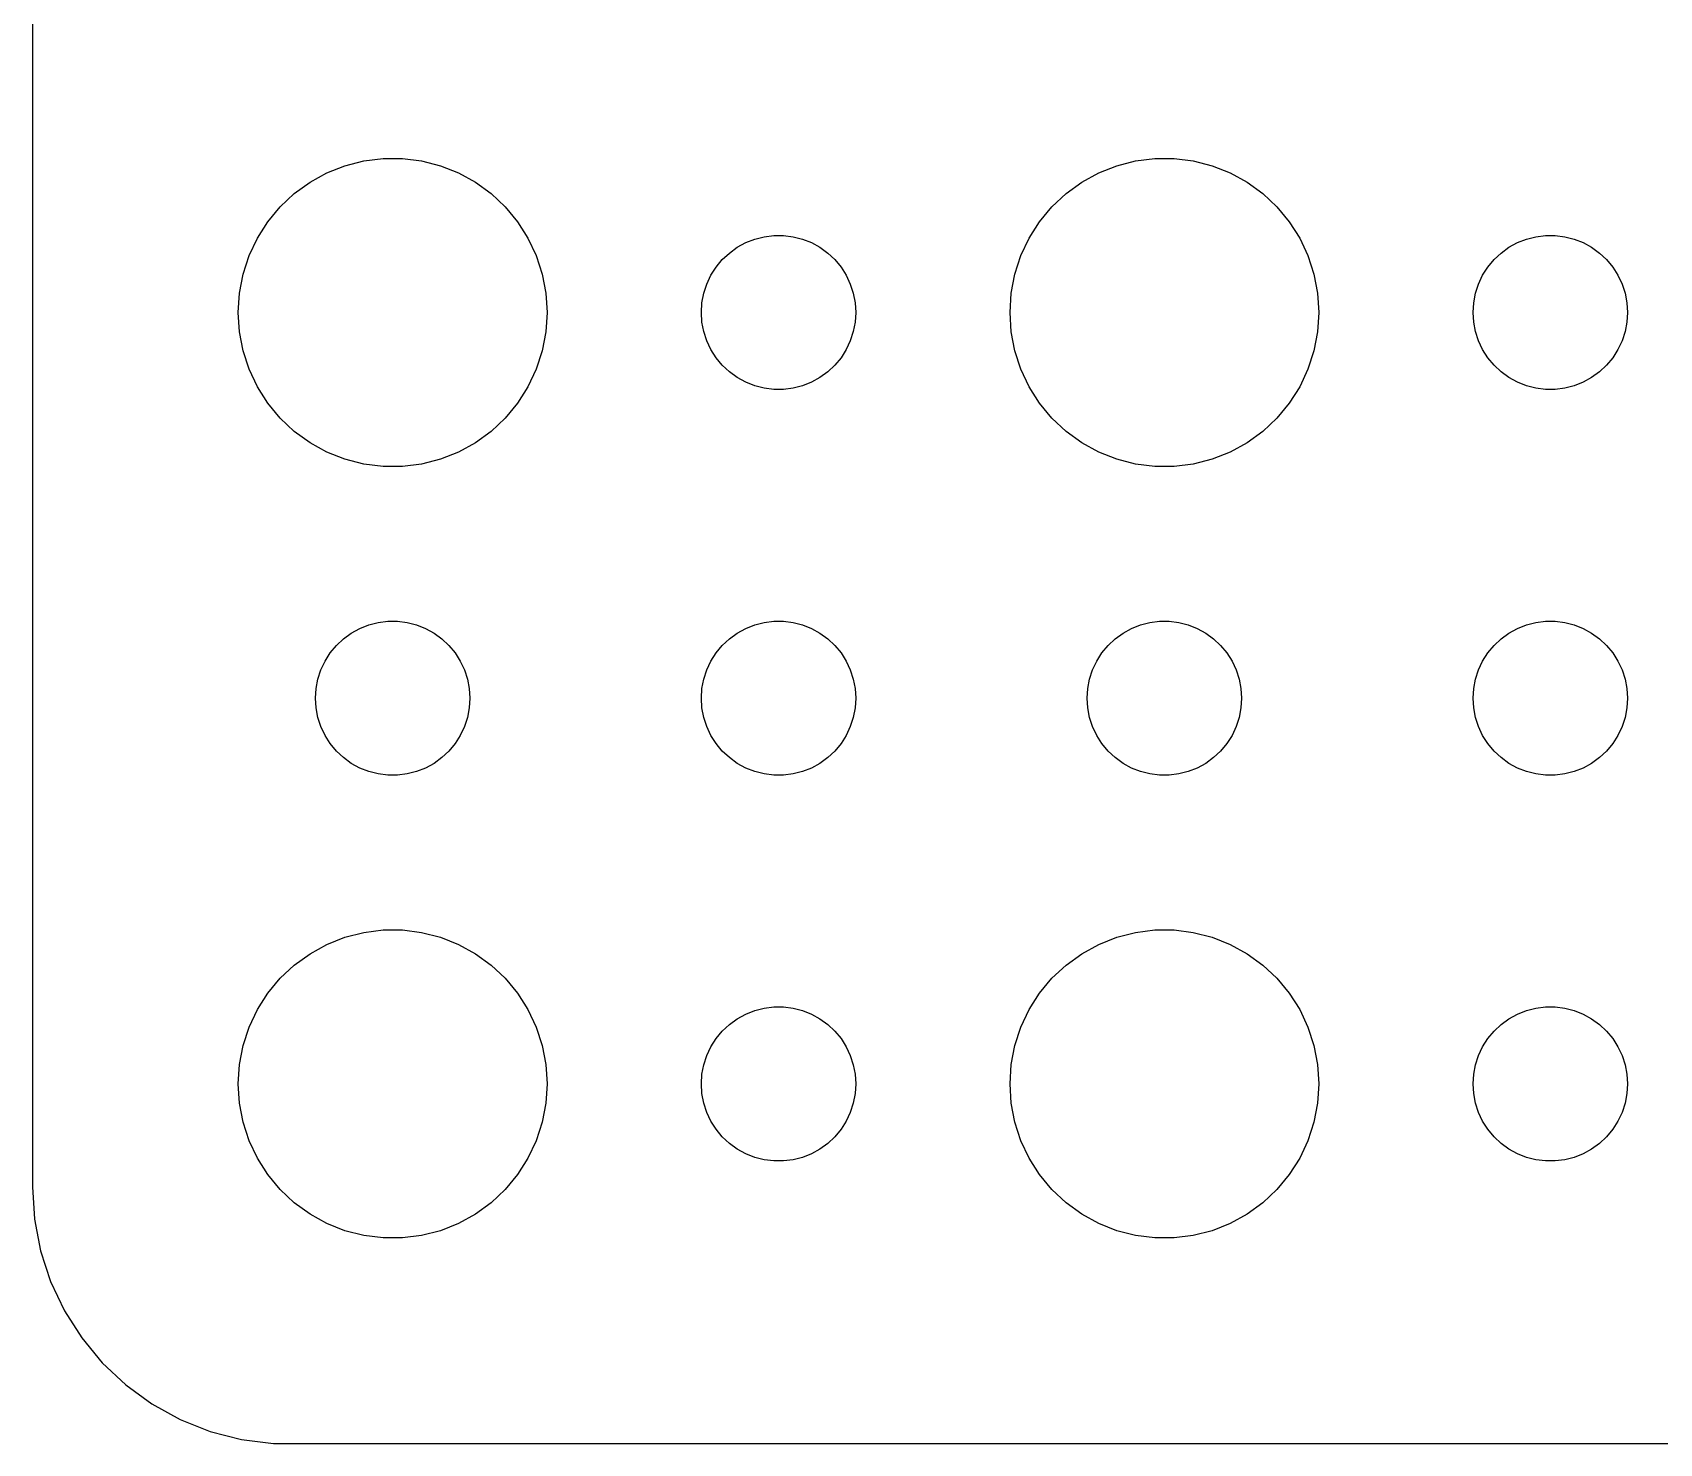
# Model space of a CAD drawing. Header units: metres. Extents: x -127 to 127, y -112 to 112.
# Drawn here: x -127 to -95.38, y -111.99 to -84.56 of the extents above; entities that cross this region are included whole.
import ezdxf

# ---------------------------------------------------------------- set-up
doc = ezdxf.new("R2010")
doc.units = ezdxf.units.M

msp = doc.modelspace()

# ---------------------------------------------------------------- linework, layer by layer
for p, q in [((-127, 107), (-127, -107)), ((-121.277, -87.2855), (-120.927, -87.1468)), ((-120.927, -87.1468), (-120.562, -87.0531)), ((-120.562, -87.0531), (-120.188, -87.0059)), ((-120.188, -87.0059), (-119.812, -87.0059)), ((-119.812, -87.0059), (-119.438, -87.0531)), ((-119.438, -87.0531), (-119.073, -87.1468)), ((-119.073, -87.1468), (-118.723, -87.2855)), ((-106.277, -87.2855), (-105.927, -87.1468)), ((-105.927, -87.1468), (-105.562, -87.0531)), ((-105.562, -87.0531), (-105.188, -87.0059)), ((-105.188, -87.0059), (-104.812, -87.0059)), ((-104.812, -87.0059), (-104.438, -87.0531)), ((-104.438, -87.0531), (-104.073, -87.1468)), ((-104.073, -87.1468), (-103.723, -87.2855)), ((-121.912, -87.6885), (-121.607, -87.467)), ((-121.607, -87.467), (-121.277, -87.2855)), ((-118.723, -87.2855), (-118.393, -87.467)), ((-118.393, -87.467), (-118.088, -87.6885)), ((-106.912, -87.6885), (-106.607, -87.467)), ((-106.607, -87.467), (-106.277, -87.2855)), ((-103.723, -87.2855), (-103.393, -87.467)), ((-103.393, -87.467), (-103.088, -87.6885)), ((-122.187, -87.9464), (-121.912, -87.6885)), ((-118.088, -87.6885), (-117.813, -87.9464)), ((-107.187, -87.9464), (-106.912, -87.6885)), ((-103.088, -87.6885), (-102.813, -87.9464)), ((-122.427, -88.2366), (-122.187, -87.9464)), ((-117.813, -87.9464), (-117.573, -88.2366)), ((-107.427, -88.2366), (-107.187, -87.9464)), ((-102.813, -87.9464), (-102.573, -88.2366)), ((-122.629, -88.5547), (-122.427, -88.2366)), ((-117.573, -88.2366), (-117.371, -88.5547)), ((-112.964, -88.5734), (-112.781, -88.5266)), ((-112.781, -88.5266), (-112.594, -88.503)), ((-112.594, -88.503), (-112.406, -88.503)), ((-112.406, -88.503), (-112.219, -88.5266)), ((-112.219, -88.5266), (-112.036, -88.5734)), ((-107.629, -88.5547), (-107.427, -88.2366)), ((-102.573, -88.2366), (-102.371, -88.5547)), ((-97.9635, -88.5734), (-97.7811, -88.5266)), ((-97.7811, -88.5266), (-97.5942, -88.503)), ((-97.5942, -88.503), (-97.4058, -88.503)), ((-97.4058, -88.503), (-97.2189, -88.5266)), ((-97.2189, -88.5266), (-97.0365, -88.5734)), ((-122.789, -88.8956), (-122.629, -88.5547)), ((-117.371, -88.5547), (-117.211, -88.8956)), ((-113.593, -88.9732), (-113.456, -88.8442)), ((-113.456, -88.8442), (-113.304, -88.7335)), ((-113.304, -88.7335), (-113.139, -88.6428)), ((-113.139, -88.6428), (-112.964, -88.5734)), ((-112.036, -88.5734), (-111.861, -88.6428)), ((-111.861, -88.6428), (-111.696, -88.7335)), ((-111.696, -88.7335), (-111.544, -88.8442)), ((-111.544, -88.8442), (-111.407, -88.9732)), ((-107.789, -88.8956), (-107.629, -88.5547)), ((-102.371, -88.5547), (-102.211, -88.8956)), ((-98.5934, -88.9732), (-98.4561, -88.8442)), ((-98.4561, -88.8442), (-98.3037, -88.7335)), ((-98.3037, -88.7335), (-98.1387, -88.6428)), ((-98.1387, -88.6428), (-97.9635, -88.5734)), ((-97.0365, -88.5734), (-96.8613, -88.6428)), ((-96.8613, -88.6428), (-96.6963, -88.7335)), ((-96.6963, -88.7335), (-96.5439, -88.8442)), ((-96.5439, -88.8442), (-96.4065, -88.9732)), ((-122.906, -89.2539), (-122.789, -88.8956)), ((-117.211, -88.8956), (-117.094, -89.2539)), ((-113.814, -89.2774), (-113.714, -89.1183)), ((-113.714, -89.1183), (-113.593, -88.9732)), ((-111.407, -88.9732), (-111.286, -89.1183)), ((-111.286, -89.1183), (-111.186, -89.2774)), ((-107.906, -89.2539), (-107.789, -88.8956)), ((-102.211, -88.8956), (-102.094, -89.2539)), ((-98.8145, -89.2774), (-98.7135, -89.1183)), ((-98.7135, -89.1183), (-98.5934, -88.9732)), ((-96.4065, -88.9732), (-96.2865, -89.1183)), ((-96.2865, -89.1183), (-96.1855, -89.2774)), ((-122.976, -89.624), (-122.906, -89.2539)), ((-117.094, -89.2539), (-117.024, -89.624)), ((-113.953, -89.627), (-113.895, -89.4478)), ((-113.895, -89.4478), (-113.814, -89.2774)), ((-111.186, -89.2774), (-111.105, -89.4478)), ((-111.105, -89.4478), (-111.047, -89.627)), ((-107.976, -89.624), (-107.906, -89.2539)), ((-102.094, -89.2539), (-102.024, -89.624)), ((-98.9529, -89.627), (-98.8947, -89.4478)), ((-98.8947, -89.4478), (-98.8145, -89.2774)), ((-96.1855, -89.2774), (-96.1053, -89.4478)), ((-96.1053, -89.4478), (-96.0471, -89.627)), ((-123, -90), (-122.976, -89.624)), ((-117.024, -89.624), (-117, -90)), ((-113.988, -89.812), (-113.953, -89.627)), ((-111.047, -89.627), (-111.012, -89.812)), ((-108, -90), (-107.976, -89.624)), ((-102.024, -89.624), (-102, -90)), ((-98.9882, -89.812), (-98.9529, -89.627)), ((-96.0471, -89.627), (-96.0118, -89.812)), ((-122.976, -90.376), (-123, -90)), ((-117, -90), (-117.024, -90.376)), ((-114, -90), (-113.988, -89.812)), ((-113.988, -90.188), (-114, -90)), ((-111.012, -89.812), (-111, -90)), ((-111, -90), (-111.012, -90.188)), ((-107.976, -90.376), (-108, -90)), ((-102, -90), (-102.024, -90.376)), ((-99, -90), (-98.9882, -89.812)), ((-98.9882, -90.188), (-99, -90)), ((-96.0118, -89.812), (-96, -90)), ((-96, -90), (-96.0118, -90.188)), ((-122.906, -90.7461), (-122.976, -90.376)), ((-117.024, -90.376), (-117.094, -90.7461)), ((-113.953, -90.373), (-113.988, -90.188)), ((-113.895, -90.5522), (-113.953, -90.373)), ((-111.047, -90.373), (-111.105, -90.5522)), ((-111.012, -90.188), (-111.047, -90.373)), ((-107.906, -90.7461), (-107.976, -90.376)), ((-102.024, -90.376), (-102.094, -90.7461)), ((-98.9529, -90.373), (-98.9882, -90.188)), ((-98.8947, -90.5522), (-98.9529, -90.373)), ((-96.0471, -90.373), (-96.1053, -90.5522)), ((-96.0118, -90.188), (-96.0471, -90.373)), ((-122.789, -91.1044), (-122.906, -90.7461)), ((-117.094, -90.7461), (-117.211, -91.1044)), ((-113.814, -90.7226), (-113.895, -90.5522)), ((-113.714, -90.8817), (-113.814, -90.7226)), ((-111.186, -90.7226), (-111.286, -90.8817)), ((-111.105, -90.5522), (-111.186, -90.7226)), ((-107.789, -91.1044), (-107.906, -90.7461)), ((-102.094, -90.7461), (-102.211, -91.1044)), ((-98.8145, -90.7226), (-98.8947, -90.5522)), ((-98.7135, -90.8817), (-98.8145, -90.7226)), ((-96.1855, -90.7226), (-96.2865, -90.8817)), ((-96.1053, -90.5522), (-96.1855, -90.7226)), ((-113.593, -91.0268), (-113.714, -90.8817)), ((-113.456, -91.1558), (-113.593, -91.0268)), ((-111.407, -91.0268), (-111.544, -91.1558)), ((-111.286, -90.8817), (-111.407, -91.0268)), ((-98.5934, -91.0268), (-98.7135, -90.8817)), ((-98.4561, -91.1558), (-98.5934, -91.0268)), ((-96.4065, -91.0268), (-96.5439, -91.1558)), ((-96.2865, -90.8817), (-96.4065, -91.0268)), ((-122.629, -91.4453), (-122.789, -91.1044)), ((-117.211, -91.1044), (-117.371, -91.4453)), ((-113.304, -91.2665), (-113.456, -91.1558)), ((-113.139, -91.3572), (-113.304, -91.2665)), ((-112.964, -91.4266), (-113.139, -91.3572)), ((-111.861, -91.3572), (-112.036, -91.4266)), ((-111.696, -91.2665), (-111.861, -91.3572)), ((-111.544, -91.1558), (-111.696, -91.2665)), ((-107.629, -91.4453), (-107.789, -91.1044)), ((-102.211, -91.1044), (-102.371, -91.4453)), ((-98.3037, -91.2665), (-98.4561, -91.1558)), ((-98.1387, -91.3572), (-98.3037, -91.2665)), ((-97.9635, -91.4266), (-98.1387, -91.3572)), ((-96.8613, -91.3572), (-97.0365, -91.4266)), ((-96.6963, -91.2665), (-96.8613, -91.3572)), ((-96.5439, -91.1558), (-96.6963, -91.2665)), ((-122.427, -91.7634), (-122.629, -91.4453)), ((-117.371, -91.4453), (-117.573, -91.7634)), ((-112.781, -91.4734), (-112.964, -91.4266)), ((-112.594, -91.497), (-112.781, -91.4734)), ((-112.406, -91.497), (-112.594, -91.497)), ((-112.219, -91.4734), (-112.406, -91.497)), ((-112.036, -91.4266), (-112.219, -91.4734)), ((-107.427, -91.7634), (-107.629, -91.4453)), ((-102.371, -91.4453), (-102.573, -91.7634)), ((-97.7811, -91.4734), (-97.9635, -91.4266)), ((-97.5942, -91.497), (-97.7811, -91.4734)), ((-97.4058, -91.497), (-97.5942, -91.497)), ((-97.2189, -91.4734), (-97.4058, -91.497)), ((-97.0365, -91.4266), (-97.2189, -91.4734)), ((-122.187, -92.0536), (-122.427, -91.7634)), ((-117.573, -91.7634), (-117.813, -92.0536)), ((-107.187, -92.0536), (-107.427, -91.7634)), ((-102.573, -91.7634), (-102.813, -92.0536)), ((-121.912, -92.3115), (-122.187, -92.0536)), ((-121.607, -92.533), (-121.912, -92.3115)), ((-118.088, -92.3115), (-118.393, -92.533)), ((-117.813, -92.0536), (-118.088, -92.3115)), ((-106.912, -92.3115), (-107.187, -92.0536)), ((-106.607, -92.533), (-106.912, -92.3115)), ((-103.088, -92.3115), (-103.393, -92.533)), ((-102.813, -92.0536), (-103.088, -92.3115)), ((-121.277, -92.7145), (-121.607, -92.533)), ((-118.393, -92.533), (-118.723, -92.7145)), ((-106.277, -92.7145), (-106.607, -92.533)), ((-103.393, -92.533), (-103.723, -92.7145)), ((-120.927, -92.8532), (-121.277, -92.7145)), ((-120.562, -92.9469), (-120.927, -92.8532)), ((-120.188, -92.9941), (-120.562, -92.9469)), ((-119.438, -92.9469), (-119.812, -92.9941)), ((-119.073, -92.8532), (-119.438, -92.9469)), ((-118.723, -92.7145), (-119.073, -92.8532)), ((-105.927, -92.8532), (-106.277, -92.7145)), ((-105.562, -92.9469), (-105.927, -92.8532)), ((-105.188, -92.9941), (-105.562, -92.9469)), ((-104.438, -92.9469), (-104.812, -92.9941)), ((-104.073, -92.8532), (-104.438, -92.9469)), ((-103.723, -92.7145), (-104.073, -92.8532)), ((-119.812, -92.9941), (-120.188, -92.9941)), ((-104.812, -92.9941), (-105.188, -92.9941)), ((-120.639, -96.1428), (-120.464, -96.0734)), ((-120.464, -96.0734), (-120.281, -96.0266)), ((-120.281, -96.0266), (-120.094, -96.003)), ((-120.094, -96.003), (-119.906, -96.003)), ((-119.906, -96.003), (-119.719, -96.0266)), ((-119.719, -96.0266), (-119.536, -96.0734)), ((-119.536, -96.0734), (-119.361, -96.1428)), ((-113.139, -96.1428), (-112.964, -96.0734)), ((-112.964, -96.0734), (-112.781, -96.0266)), ((-112.781, -96.0266), (-112.594, -96.003)), ((-112.594, -96.003), (-112.406, -96.003)), ((-112.406, -96.003), (-112.219, -96.0266)), ((-112.219, -96.0266), (-112.036, -96.0734)), ((-112.036, -96.0734), (-111.861, -96.1428)), ((-105.639, -96.1428), (-105.464, -96.0734)), ((-105.464, -96.0734), (-105.281, -96.0266)), ((-105.281, -96.0266), (-105.094, -96.003)), ((-105.094, -96.003), (-104.906, -96.003)), ((-104.906, -96.003), (-104.719, -96.0266)), ((-104.719, -96.0266), (-104.536, -96.0734)), ((-104.536, -96.0734), (-104.361, -96.1428)), ((-98.1387, -96.1428), (-97.9635, -96.0734)), ((-97.9635, -96.0734), (-97.7811, -96.0266)), ((-97.7811, -96.0266), (-97.5942, -96.003)), ((-97.5942, -96.003), (-97.4058, -96.003)), ((-97.4058, -96.003), (-97.2189, -96.0266)), ((-97.2189, -96.0266), (-97.0365, -96.0734)), ((-97.0365, -96.0734), (-96.8613, -96.1428)), ((-121.093, -96.4732), (-120.956, -96.3442)), ((-120.956, -96.3442), (-120.804, -96.2335)), ((-120.804, -96.2335), (-120.639, -96.1428)), ((-119.361, -96.1428), (-119.196, -96.2335)), ((-119.196, -96.2335), (-119.044, -96.3442)), ((-119.044, -96.3442), (-118.907, -96.4732)), ((-113.593, -96.4732), (-113.456, -96.3442)), ((-113.456, -96.3442), (-113.304, -96.2335)), ((-113.304, -96.2335), (-113.139, -96.1428)), ((-111.861, -96.1428), (-111.696, -96.2335)), ((-111.696, -96.2335), (-111.544, -96.3442)), ((-111.544, -96.3442), (-111.407, -96.4732)), ((-106.093, -96.4732), (-105.956, -96.3442)), ((-105.956, -96.3442), (-105.804, -96.2335)), ((-105.804, -96.2335), (-105.639, -96.1428)), ((-104.361, -96.1428), (-104.196, -96.2335)), ((-104.196, -96.2335), (-104.044, -96.3442)), ((-104.044, -96.3442), (-103.907, -96.4732)), ((-98.5934, -96.4732), (-98.4561, -96.3442)), ((-98.4561, -96.3442), (-98.3037, -96.2335)), ((-98.3037, -96.2335), (-98.1387, -96.1428)), ((-96.8613, -96.1428), (-96.6963, -96.2335)), ((-96.6963, -96.2335), (-96.5439, -96.3442)), ((-96.5439, -96.3442), (-96.4065, -96.4732)), ((-121.314, -96.7774), (-121.214, -96.6183)), ((-121.214, -96.6183), (-121.093, -96.4732)), ((-118.907, -96.4732), (-118.786, -96.6183)), ((-118.786, -96.6183), (-118.686, -96.7774)), ((-113.814, -96.7774), (-113.714, -96.6183)), ((-113.714, -96.6183), (-113.593, -96.4732)), ((-111.407, -96.4732), (-111.286, -96.6183)), ((-111.286, -96.6183), (-111.186, -96.7774)), ((-106.314, -96.7774), (-106.214, -96.6183)), ((-106.214, -96.6183), (-106.093, -96.4732)), ((-103.907, -96.4732), (-103.786, -96.6183)), ((-103.786, -96.6183), (-103.686, -96.7774)), ((-98.8145, -96.7774), (-98.7135, -96.6183)), ((-98.7135, -96.6183), (-98.5934, -96.4732)), ((-96.4065, -96.4732), (-96.2865, -96.6183)), ((-96.2865, -96.6183), (-96.1855, -96.7774)), ((-121.453, -97.127), (-121.395, -96.9478)), ((-121.395, -96.9478), (-121.314, -96.7774)), ((-118.686, -96.7774), (-118.605, -96.9478)), ((-118.605, -96.9478), (-118.547, -97.127)), ((-113.953, -97.127), (-113.895, -96.9478)), ((-113.895, -96.9478), (-113.814, -96.7774)), ((-111.186, -96.7774), (-111.105, -96.9478)), ((-111.105, -96.9478), (-111.047, -97.127)), ((-106.453, -97.127), (-106.395, -96.9478)), ((-106.395, -96.9478), (-106.314, -96.7774)), ((-103.686, -96.7774), (-103.605, -96.9478)), ((-103.605, -96.9478), (-103.547, -97.127)), ((-98.9529, -97.127), (-98.8947, -96.9478)), ((-98.8947, -96.9478), (-98.8145, -96.7774)), ((-96.1855, -96.7774), (-96.1053, -96.9478)), ((-96.1053, -96.9478), (-96.0471, -97.127)), ((-121.5, -97.5), (-121.488, -97.312)), ((-121.488, -97.312), (-121.453, -97.127)), ((-118.547, -97.127), (-118.512, -97.312)), ((-118.512, -97.312), (-118.5, -97.5)), ((-114, -97.5), (-113.988, -97.312)), ((-113.988, -97.312), (-113.953, -97.127)), ((-111.047, -97.127), (-111.012, -97.312)), ((-111.012, -97.312), (-111, -97.5)), ((-106.5, -97.5), (-106.488, -97.312)), ((-106.488, -97.312), (-106.453, -97.127)), ((-103.547, -97.127), (-103.512, -97.312)), ((-103.512, -97.312), (-103.5, -97.5)), ((-99, -97.5), (-98.9882, -97.312)), ((-98.9882, -97.312), (-98.9529, -97.127)), ((-96.0471, -97.127), (-96.0118, -97.312)), ((-96.0118, -97.312), (-96, -97.5)), ((-121.488, -97.688), (-121.5, -97.5)), ((-121.453, -97.873), (-121.488, -97.688)), ((-118.512, -97.688), (-118.547, -97.873)), ((-118.5, -97.5), (-118.512, -97.688)), ((-113.988, -97.688), (-114, -97.5)), ((-113.953, -97.873), (-113.988, -97.688)), ((-111.012, -97.688), (-111.047, -97.873)), ((-111, -97.5), (-111.012, -97.688)), ((-106.488, -97.688), (-106.5, -97.5)), ((-106.453, -97.873), (-106.488, -97.688)), ((-103.512, -97.688), (-103.547, -97.873)), ((-103.5, -97.5), (-103.512, -97.688)), ((-98.9882, -97.688), (-99, -97.5)), ((-98.9529, -97.873), (-98.9882, -97.688)), ((-96.0118, -97.688), (-96.0471, -97.873)), ((-96, -97.5), (-96.0118, -97.688)), ((-121.395, -98.0522), (-121.453, -97.873)), ((-118.547, -97.873), (-118.605, -98.0522)), ((-113.895, -98.0522), (-113.953, -97.873)), ((-111.047, -97.873), (-111.105, -98.0522)), ((-106.395, -98.0522), (-106.453, -97.873)), ((-103.547, -97.873), (-103.605, -98.0522)), ((-98.8947, -98.0522), (-98.9529, -97.873)), ((-96.0471, -97.873), (-96.1053, -98.0522)), ((-121.314, -98.2226), (-121.395, -98.0522)), ((-121.214, -98.3817), (-121.314, -98.2226)), ((-118.686, -98.2226), (-118.786, -98.3817)), ((-118.605, -98.0522), (-118.686, -98.2226)), ((-113.814, -98.2226), (-113.895, -98.0522)), ((-113.714, -98.3817), (-113.814, -98.2226)), ((-111.186, -98.2226), (-111.286, -98.3817)), ((-111.105, -98.0522), (-111.186, -98.2226)), ((-106.314, -98.2226), (-106.395, -98.0522)), ((-106.214, -98.3817), (-106.314, -98.2226)), ((-103.686, -98.2226), (-103.786, -98.3817)), ((-103.605, -98.0522), (-103.686, -98.2226)), ((-98.8145, -98.2226), (-98.8947, -98.0522)), ((-98.7135, -98.3817), (-98.8145, -98.2226)), ((-96.1855, -98.2226), (-96.2865, -98.3817)), ((-96.1053, -98.0522), (-96.1855, -98.2226)), ((-121.093, -98.5268), (-121.214, -98.3817)), ((-120.956, -98.6558), (-121.093, -98.5268)), ((-120.804, -98.7665), (-120.956, -98.6558)), ((-119.044, -98.6558), (-119.196, -98.7665)), ((-118.907, -98.5268), (-119.044, -98.6558)), ((-118.786, -98.3817), (-118.907, -98.5268)), ((-113.593, -98.5268), (-113.714, -98.3817)), ((-113.456, -98.6558), (-113.593, -98.5268)), ((-113.304, -98.7665), (-113.456, -98.6558)), ((-111.544, -98.6558), (-111.696, -98.7665)), ((-111.407, -98.5268), (-111.544, -98.6558)), ((-111.286, -98.3817), (-111.407, -98.5268)), ((-106.093, -98.5268), (-106.214, -98.3817)), ((-105.956, -98.6558), (-106.093, -98.5268)), ((-105.804, -98.7665), (-105.956, -98.6558)), ((-104.044, -98.6558), (-104.196, -98.7665)), ((-103.907, -98.5268), (-104.044, -98.6558)), ((-103.786, -98.3817), (-103.907, -98.5268)), ((-98.5934, -98.5268), (-98.7135, -98.3817)), ((-98.4561, -98.6558), (-98.5934, -98.5268)), ((-98.3037, -98.7665), (-98.4561, -98.6558)), ((-96.5439, -98.6558), (-96.6963, -98.7665)), ((-96.4065, -98.5268), (-96.5439, -98.6558)), ((-96.2865, -98.3817), (-96.4065, -98.5268)), ((-120.639, -98.8572), (-120.804, -98.7665)), ((-120.464, -98.9266), (-120.639, -98.8572)), ((-120.281, -98.9734), (-120.464, -98.9266)), ((-120.094, -98.997), (-120.281, -98.9734)), ((-119.719, -98.9734), (-119.906, -98.997)), ((-119.536, -98.9266), (-119.719, -98.9734)), ((-119.361, -98.8572), (-119.536, -98.9266)), ((-119.196, -98.7665), (-119.361, -98.8572)), ((-113.139, -98.8572), (-113.304, -98.7665)), ((-112.964, -98.9266), (-113.139, -98.8572)), ((-112.781, -98.9734), (-112.964, -98.9266)), ((-112.594, -98.997), (-112.781, -98.9734)), ((-112.219, -98.9734), (-112.406, -98.997)), ((-112.036, -98.9266), (-112.219, -98.9734)), ((-111.861, -98.8572), (-112.036, -98.9266)), ((-111.696, -98.7665), (-111.861, -98.8572)), ((-105.639, -98.8572), (-105.804, -98.7665)), ((-105.464, -98.9266), (-105.639, -98.8572)), ((-105.281, -98.9734), (-105.464, -98.9266)), ((-105.094, -98.997), (-105.281, -98.9734)), ((-104.719, -98.9734), (-104.906, -98.997)), ((-104.536, -98.9266), (-104.719, -98.9734)), ((-104.361, -98.8572), (-104.536, -98.9266)), ((-104.196, -98.7665), (-104.361, -98.8572)), ((-98.1387, -98.8572), (-98.3037, -98.7665)), ((-97.9635, -98.9266), (-98.1387, -98.8572)), ((-97.7811, -98.9734), (-97.9635, -98.9266)), ((-97.5942, -98.997), (-97.7811, -98.9734)), ((-97.2189, -98.9734), (-97.4058, -98.997)), ((-97.0365, -98.9266), (-97.2189, -98.9734)), ((-96.8613, -98.8572), (-97.0365, -98.9266)), ((-96.6963, -98.7665), (-96.8613, -98.8572)), ((-119.906, -98.997), (-120.094, -98.997)), ((-112.406, -98.997), (-112.594, -98.997)), ((-104.906, -98.997), (-105.094, -98.997)), ((-97.4058, -98.997), (-97.5942, -98.997)), ((-120.927, -102.147), (-120.562, -102.053)), ((-120.562, -102.053), (-120.188, -102.006)), ((-120.188, -102.006), (-119.812, -102.006)), ((-119.812, -102.006), (-119.438, -102.053)), ((-119.438, -102.053), (-119.073, -102.147)), ((-105.927, -102.147), (-105.562, -102.053)), ((-105.562, -102.053), (-105.188, -102.006)), ((-105.188, -102.006), (-104.812, -102.006)), ((-104.812, -102.006), (-104.438, -102.053)), ((-104.438, -102.053), (-104.073, -102.147)), ((-121.607, -102.467), (-121.277, -102.286)), ((-121.277, -102.286), (-120.927, -102.147)), ((-119.073, -102.147), (-118.723, -102.286)), ((-118.723, -102.286), (-118.393, -102.467)), ((-106.607, -102.467), (-106.277, -102.286)), ((-106.277, -102.286), (-105.927, -102.147)), ((-104.073, -102.147), (-103.723, -102.286)), ((-103.723, -102.286), (-103.393, -102.467)), ((-122.187, -102.946), (-121.912, -102.688)), ((-121.912, -102.688), (-121.607, -102.467)), ((-118.393, -102.467), (-118.088, -102.688)), ((-118.088, -102.688), (-117.813, -102.946)), ((-107.187, -102.946), (-106.912, -102.688)), ((-106.912, -102.688), (-106.607, -102.467)), ((-103.393, -102.467), (-103.088, -102.688)), ((-103.088, -102.688), (-102.813, -102.946)), ((-122.427, -103.237), (-122.187, -102.946)), ((-117.813, -102.946), (-117.573, -103.237)), ((-107.427, -103.237), (-107.187, -102.946)), ((-102.813, -102.946), (-102.573, -103.237)), ((-122.629, -103.555), (-122.427, -103.237)), ((-117.573, -103.237), (-117.371, -103.555)), ((-107.629, -103.555), (-107.427, -103.237)), ((-102.573, -103.237), (-102.371, -103.555)), ((-122.789, -103.896), (-122.629, -103.555)), ((-117.371, -103.555), (-117.211, -103.896)), ((-113.304, -103.734), (-113.139, -103.643)), ((-113.139, -103.643), (-112.964, -103.573)), ((-112.964, -103.573), (-112.781, -103.527)), ((-112.781, -103.527), (-112.594, -103.503)), ((-112.594, -103.503), (-112.406, -103.503)), ((-112.406, -103.503), (-112.219, -103.527)), ((-112.219, -103.527), (-112.036, -103.573)), ((-112.036, -103.573), (-111.861, -103.643)), ((-111.861, -103.643), (-111.696, -103.734)), ((-107.789, -103.896), (-107.629, -103.555)), ((-102.371, -103.555), (-102.211, -103.896)), ((-98.3037, -103.734), (-98.1387, -103.643)), ((-98.1387, -103.643), (-97.9635, -103.573)), ((-97.9635, -103.573), (-97.7811, -103.527)), ((-97.7811, -103.527), (-97.5942, -103.503)), ((-97.5942, -103.503), (-97.4058, -103.503)), ((-97.4058, -103.503), (-97.2189, -103.527)), ((-97.2189, -103.527), (-97.0365, -103.573)), ((-97.0365, -103.573), (-96.8613, -103.643)), ((-96.8613, -103.643), (-96.6963, -103.734)), ((-122.906, -104.254), (-122.789, -103.896)), ((-117.211, -103.896), (-117.094, -104.254)), ((-113.714, -104.118), (-113.593, -103.973)), ((-113.593, -103.973), (-113.456, -103.844)), ((-113.456, -103.844), (-113.304, -103.734)), ((-111.696, -103.734), (-111.544, -103.844)), ((-111.544, -103.844), (-111.407, -103.973)), ((-111.407, -103.973), (-111.286, -104.118)), ((-107.906, -104.254), (-107.789, -103.896)), ((-102.211, -103.896), (-102.094, -104.254)), ((-98.7135, -104.118), (-98.5934, -103.973)), ((-98.5934, -103.973), (-98.4561, -103.844)), ((-98.4561, -103.844), (-98.3037, -103.734)), ((-96.6963, -103.734), (-96.5439, -103.844)), ((-96.5439, -103.844), (-96.4065, -103.973)), ((-96.4065, -103.973), (-96.2865, -104.118)), ((-122.976, -104.624), (-122.906, -104.254)), ((-117.094, -104.254), (-117.024, -104.624)), ((-113.895, -104.448), (-113.814, -104.277)), ((-113.814, -104.277), (-113.714, -104.118)), ((-111.286, -104.118), (-111.186, -104.277)), ((-111.186, -104.277), (-111.105, -104.448)), ((-107.976, -104.624), (-107.906, -104.254)), ((-102.094, -104.254), (-102.024, -104.624)), ((-98.8947, -104.448), (-98.8145, -104.277)), ((-98.8145, -104.277), (-98.7135, -104.118)), ((-96.2865, -104.118), (-96.1855, -104.277)), ((-96.1855, -104.277), (-96.1053, -104.448)), ((-123, -105), (-122.976, -104.624)), ((-117.024, -104.624), (-117, -105)), ((-113.988, -104.812), (-113.953, -104.627)), ((-113.953, -104.627), (-113.895, -104.448)), ((-111.105, -104.448), (-111.047, -104.627)), ((-111.047, -104.627), (-111.012, -104.812)), ((-108, -105), (-107.976, -104.624)), ((-102.024, -104.624), (-102, -105)), ((-98.9882, -104.812), (-98.9529, -104.627)), ((-98.9529, -104.627), (-98.8947, -104.448)), ((-96.1053, -104.448), (-96.0471, -104.627)), ((-96.0471, -104.627), (-96.0118, -104.812)), ((-114, -105), (-113.988, -104.812)), ((-111.012, -104.812), (-111, -105)), ((-99, -105), (-98.9882, -104.812)), ((-96.0118, -104.812), (-96, -105)), ((-122.976, -105.376), (-123, -105)), ((-117, -105), (-117.024, -105.376)), ((-113.988, -105.188), (-114, -105)), ((-113.953, -105.373), (-113.988, -105.188)), ((-111.012, -105.188), (-111.047, -105.373)), ((-111, -105), (-111.012, -105.188)), ((-107.976, -105.376), (-108, -105)), ((-102, -105), (-102.024, -105.376)), ((-98.9882, -105.188), (-99, -105)), ((-98.9529, -105.373), (-98.9882, -105.188)), ((-96.0118, -105.188), (-96.0471, -105.373)), ((-96, -105), (-96.0118, -105.188)), ((-122.906, -105.746), (-122.976, -105.376)), ((-117.024, -105.376), (-117.094, -105.746)), ((-113.895, -105.552), (-113.953, -105.373)), ((-113.814, -105.723), (-113.895, -105.552)), ((-111.105, -105.552), (-111.186, -105.723)), ((-111.047, -105.373), (-111.105, -105.552)), ((-107.906, -105.746), (-107.976, -105.376)), ((-102.024, -105.376), (-102.094, -105.746)), ((-98.8947, -105.552), (-98.9529, -105.373)), ((-98.8145, -105.723), (-98.8947, -105.552)), ((-96.1053, -105.552), (-96.1855, -105.723)), ((-96.0471, -105.373), (-96.1053, -105.552)), ((-122.789, -106.104), (-122.906, -105.746)), ((-117.094, -105.746), (-117.211, -106.104)), ((-113.714, -105.882), (-113.814, -105.723)), ((-113.593, -106.027), (-113.714, -105.882)), ((-111.286, -105.882), (-111.407, -106.027)), ((-111.186, -105.723), (-111.286, -105.882)), ((-107.789, -106.104), (-107.906, -105.746)), ((-102.094, -105.746), (-102.211, -106.104)), ((-98.7135, -105.882), (-98.8145, -105.723)), ((-98.5934, -106.027), (-98.7135, -105.882)), ((-96.2865, -105.882), (-96.4065, -106.027)), ((-96.1855, -105.723), (-96.2865, -105.882)), ((-122.629, -106.445), (-122.789, -106.104)), ((-117.211, -106.104), (-117.371, -106.445)), ((-113.456, -106.156), (-113.593, -106.027)), ((-113.304, -106.266), (-113.456, -106.156)), ((-111.544, -106.156), (-111.696, -106.266)), ((-111.407, -106.027), (-111.544, -106.156)), ((-107.629, -106.445), (-107.789, -106.104)), ((-102.211, -106.104), (-102.371, -106.445)), ((-98.4561, -106.156), (-98.5934, -106.027)), ((-98.3037, -106.266), (-98.4561, -106.156)), ((-96.5439, -106.156), (-96.6963, -106.266)), ((-96.4065, -106.027), (-96.5439, -106.156)), ((-122.427, -106.763), (-122.629, -106.445)), ((-117.371, -106.445), (-117.573, -106.763)), ((-113.139, -106.357), (-113.304, -106.266)), ((-112.964, -106.427), (-113.139, -106.357)), ((-112.781, -106.473), (-112.964, -106.427)), ((-112.594, -106.497), (-112.781, -106.473)), ((-112.406, -106.497), (-112.594, -106.497)), ((-112.219, -106.473), (-112.406, -106.497)), ((-112.036, -106.427), (-112.219, -106.473)), ((-111.861, -106.357), (-112.036, -106.427)), ((-111.696, -106.266), (-111.861, -106.357)), ((-107.427, -106.763), (-107.629, -106.445)), ((-102.371, -106.445), (-102.573, -106.763)), ((-98.1387, -106.357), (-98.3037, -106.266)), ((-97.9635, -106.427), (-98.1387, -106.357)), ((-97.7811, -106.473), (-97.9635, -106.427)), ((-97.5942, -106.497), (-97.7811, -106.473)), ((-97.4058, -106.497), (-97.5942, -106.497)), ((-97.2189, -106.473), (-97.4058, -106.497)), ((-97.0365, -106.427), (-97.2189, -106.473)), ((-96.8613, -106.357), (-97.0365, -106.427)), ((-96.6963, -106.266), (-96.8613, -106.357)), ((-122.187, -107.054), (-122.427, -106.763)), ((-117.573, -106.763), (-117.813, -107.054)), ((-107.187, -107.054), (-107.427, -106.763)), ((-102.573, -106.763), (-102.813, -107.054)), ((-127, -107), (-126.961, -107.627)), ((-121.912, -107.312), (-122.187, -107.054)), ((-117.813, -107.054), (-118.088, -107.312)), ((-106.912, -107.312), (-107.187, -107.054)), ((-102.813, -107.054), (-103.088, -107.312)), ((-121.607, -107.533), (-121.912, -107.312)), ((-118.088, -107.312), (-118.393, -107.533)), ((-106.607, -107.533), (-106.912, -107.312)), ((-103.088, -107.312), (-103.393, -107.533)), ((-126.961, -107.627), (-126.843, -108.243)), ((-121.277, -107.714), (-121.607, -107.533)), ((-120.927, -107.853), (-121.277, -107.714)), ((-118.723, -107.714), (-119.073, -107.853)), ((-118.393, -107.533), (-118.723, -107.714)), ((-106.277, -107.714), (-106.607, -107.533)), ((-105.927, -107.853), (-106.277, -107.714)), ((-103.723, -107.714), (-104.073, -107.853)), ((-103.393, -107.533), (-103.723, -107.714)), ((-120.562, -107.947), (-120.927, -107.853)), ((-120.188, -107.994), (-120.562, -107.947)), ((-119.812, -107.994), (-120.188, -107.994)), ((-119.438, -107.947), (-119.812, -107.994)), ((-119.073, -107.853), (-119.438, -107.947)), ((-105.562, -107.947), (-105.927, -107.853)), ((-105.188, -107.994), (-105.562, -107.947)), ((-104.812, -107.994), (-105.188, -107.994)), ((-104.438, -107.947), (-104.812, -107.994)), ((-104.073, -107.853), (-104.438, -107.947)), ((-126.843, -108.243), (-126.649, -108.841)), ((-126.649, -108.841), (-126.382, -109.409)), ((-126.382, -109.409), (-126.045, -109.939)), ((-126.045, -109.939), (-125.645, -110.423)), ((-125.645, -110.423), (-125.187, -110.853)), ((-125.187, -110.853), (-124.679, -111.222)), ((-124.679, -111.222), (-124.129, -111.524)), ((-124.129, -111.524), (-123.545, -111.755)), ((-123.545, -111.755), (-122.937, -111.911)), ((-122.937, -111.911), (-122.314, -111.99)), ((-122.314, -111.99), (122.314, -111.99))]:
    msp.add_line(p, q)

doc.saveas('drawing.dxf')
